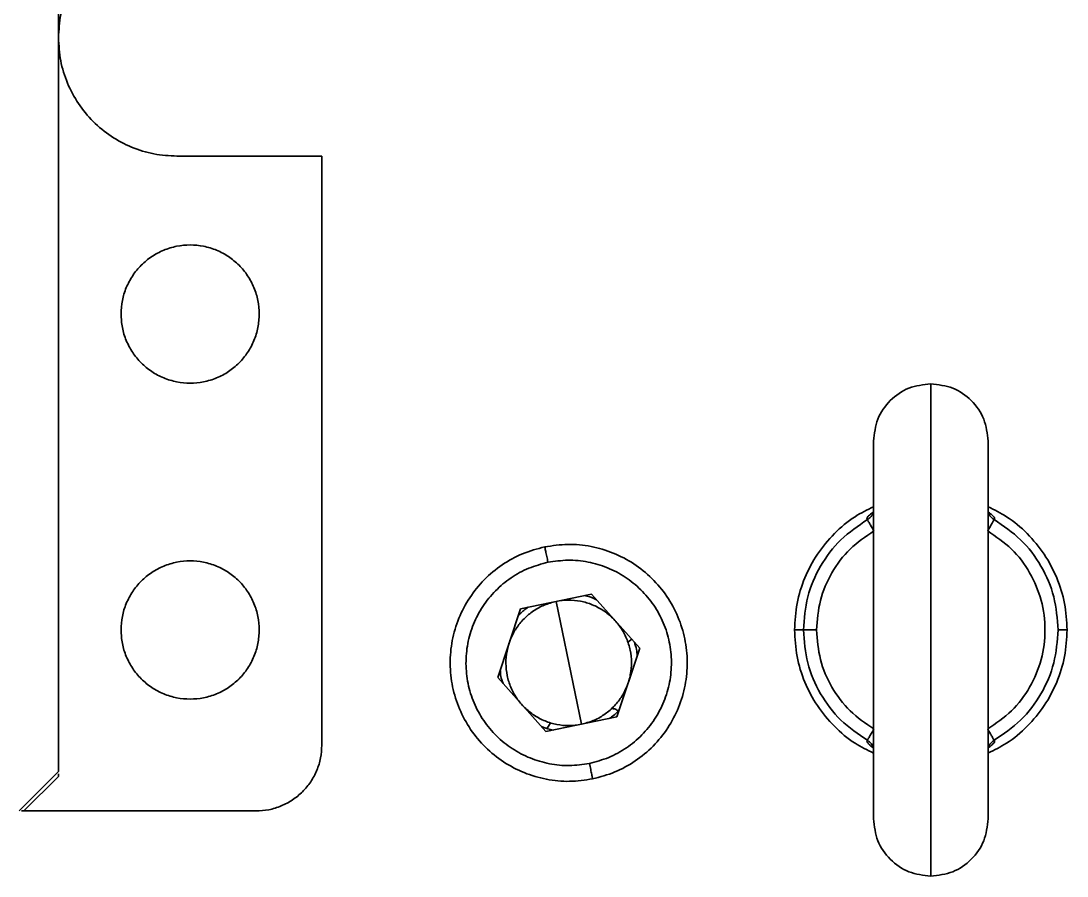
# Model space of a CAD drawing. Header units: millimetres. Extents: x -1052 to 3351, y 0 to 2015.
# Drawn here: x -362.274 to -359.924, y 1681.635 to 1683.558 of the extents above; entities that cross this region are included whole.
import ezdxf

# ---------------------------------------------------------------- set-up
doc = ezdxf.new("R2010")
doc.units = ezdxf.units.MM

msp = doc.modelspace()

# ---------------------------------------------------------------- linework, layer by layer
at = {"color": 7, "linetype": 'Continuous', "lineweight": 35}
for p, q in [((-362.1899, 1681.8703), (-362.1899, 1685.1696)), ((-362.1899, 1681.8703), (-362.1899, 1685.1696)), ((-361.9237, 1683.2537), (-361.5983, 1683.2537)), ((-361.9237, 1683.2537), (-361.5983, 1683.2537)), ((-361.5983, 1683.2537), (-361.5983, 1681.9298)), ((-361.5983, 1683.2537), (-361.5983, 1681.9298)), ((-360.23, 1682.7419), (-360.23, 1681.6354)), ((-360.23, 1682.7419), (-360.23, 1681.6354)), ((-360.3587, 1682.6132), (-360.3587, 1681.7641)), ((-360.3587, 1682.6132), (-360.3587, 1681.7641)), ((-360.1013, 1681.7641), (-360.1013, 1682.6132)), ((-360.1013, 1681.7641), (-360.1013, 1682.6132)), ((-360.23, 1682.4845), (-360.23, 1681.8928)), ((-360.23, 1682.4845), (-360.23, 1681.8928)), ((-361.1518, 1682.2364), (-360.9923, 1682.2692)), ((-361.1518, 1682.2364), (-360.9923, 1682.2692)), ((-360.9923, 1682.2692), (-360.8841, 1682.1476)), ((-360.9923, 1682.2692), (-360.8841, 1682.1476)), ((-361.203, 1682.0818), (-361.1518, 1682.2364)), ((-361.203, 1682.0818), (-361.1518, 1682.2364)), ((-361.0721, 1682.2528), (-361.0436, 1682.1147)), ((-361.0721, 1682.2528), (-361.0436, 1682.1147)), ((-360.5161, 1682.1887), (-360.5362, 1682.1887)), ((-360.5161, 1682.1887), (-360.5362, 1682.1887)), ((-359.9238, 1682.1887), (-359.944, 1682.1887)), ((-359.9238, 1682.1887), (-359.944, 1682.1887)), ((-360.911, 1682.1611), (-360.902, 1682.1677)), ((-360.911, 1682.1611), (-360.902, 1682.1677)), ((-360.8841, 1682.1476), (-360.9354, 1681.9931)), ((-360.8841, 1682.1476), (-360.9354, 1681.9931)), ((-361.0436, 1682.1147), (-361.0151, 1681.9766)), ((-361.0436, 1682.1147), (-361.0151, 1681.9766)), ((-361.0948, 1681.9602), (-361.203, 1682.0818)), ((-361.0948, 1681.9602), (-361.203, 1682.0818)), ((-360.9354, 1681.9931), (-361.0948, 1681.9602)), ((-360.9354, 1681.9931), (-361.0948, 1681.9602)), ((-361.084, 1681.9803), (-361.0923, 1681.968)), ((-361.084, 1681.9803), (-361.0923, 1681.968)), ((-362.2783, 1681.7819), (-362.1899, 1681.8703)), ((-362.2783, 1681.7819), (-362.1899, 1681.8703)), ((-362.1899, 1681.8595), (-362.2676, 1681.7819)), ((-362.1899, 1681.8595), (-362.2676, 1681.7819)), ((-362.1899, 1681.8651), (-362.1899, 1681.8595)), ((-362.1899, 1681.8651), (-362.1899, 1681.8595)), ((-362.2676, 1681.7819), (-362.2731, 1681.7819)), ((-362.2676, 1681.7819), (-362.2731, 1681.7819)), ((-361.7462, 1681.7819), (-362.2676, 1681.7819)), ((-361.7462, 1681.7819), (-362.2676, 1681.7819))]:
    msp.add_line(p, q, dxfattribs=at)
for points, knots in [([(-361.9237, 1683.7862), (-361.9411, 1683.7852), (-361.976, 1683.7832), (-362.0262, 1683.7674), (-362.0726, 1683.7428), (-362.1132, 1683.7094), (-362.1465, 1683.6688), (-362.1711, 1683.6225), (-362.187, 1683.5722), (-362.1889, 1683.5374), (-362.1899, 1683.5199)], [0, 0, 0, 0, 3.532382, 7.064799, 10.597201, 14.129608, 17.661997, 21.194398, 24.726787, 28.259198, 28.259198, 28.259198, 28.259198]), ([(-361.9237, 1683.7862), (-361.9411, 1683.7852), (-361.976, 1683.7832), (-362.0262, 1683.7674), (-362.0726, 1683.7428), (-362.1132, 1683.7094), (-362.1465, 1683.6688), (-362.1711, 1683.6225), (-362.187, 1683.5722), (-362.1889, 1683.5374), (-362.1899, 1683.5199)], [0, 0, 0, 0, 3.532382, 7.064799, 10.597201, 14.129608, 17.661997, 21.194398, 24.726787, 28.259198, 28.259198, 28.259198, 28.259198]), ([(-362.1899, 1683.5199), (-362.1889, 1683.5025), (-362.187, 1683.4676), (-362.1711, 1683.4174), (-362.1465, 1683.371), (-362.1132, 1683.3305), (-362.0726, 1683.2971), (-362.0262, 1683.2725), (-361.976, 1683.2566), (-361.9411, 1683.2547), (-361.9237, 1683.2537)], [0, 0, 0, 0, 3.532397, 7.0648, 10.597201, 14.12959, 17.661988, 21.194389, 24.726806, 28.259188, 28.259188, 28.259188, 28.259188]), ([(-362.1899, 1683.5199), (-362.1889, 1683.5025), (-362.187, 1683.4676), (-362.1711, 1683.4174), (-362.1465, 1683.371), (-362.1132, 1683.3305), (-362.0726, 1683.2971), (-362.0262, 1683.2725), (-361.976, 1683.2566), (-361.9411, 1683.2547), (-361.9237, 1683.2537)], [0, 0, 0, 0, 3.532397, 7.0648, 10.597201, 14.12959, 17.661988, 21.194389, 24.726806, 28.259188, 28.259188, 28.259188, 28.259188]), ([(-361.7388, 1682.8987), (-361.7394, 1682.9088), (-361.7405, 1682.9292), (-361.7498, 1682.9585), (-361.7641, 1682.9855), (-361.7836, 1683.0092), (-361.8073, 1683.0286), (-361.8343, 1683.0431), (-361.8636, 1683.052), (-361.8941, 1683.055), (-361.9246, 1683.052), (-361.9539, 1683.0431), (-361.9809, 1683.0286), (-362.0046, 1683.0092), (-362.0241, 1682.9855), (-362.0384, 1682.9585), (-362.0477, 1682.9292), (-362.0488, 1682.9088), (-362.0494, 1682.8987)], [0, 0, 0, 0, 2.060703, 4.121402, 6.182111, 8.242817, 10.303503, 12.364212, 14.424915, 16.485632, 18.546318, 20.607021, 22.667731, 24.728439, 26.789127, 28.849836, 30.910535, 32.971238, 32.971238, 32.971238, 32.971238]), ([(-361.7388, 1682.8987), (-361.7394, 1682.9088), (-361.7405, 1682.9292), (-361.7498, 1682.9585), (-361.7641, 1682.9855), (-361.7836, 1683.0092), (-361.8073, 1683.0286), (-361.8343, 1683.0431), (-361.8636, 1683.052), (-361.8941, 1683.055), (-361.9246, 1683.052), (-361.9539, 1683.0431), (-361.9809, 1683.0286), (-362.0046, 1683.0092), (-362.0241, 1682.9855), (-362.0384, 1682.9585), (-362.0477, 1682.9292), (-362.0488, 1682.9088), (-362.0494, 1682.8987)], [0, 0, 0, 0, 2.060703, 4.121402, 6.182111, 8.242817, 10.303503, 12.364212, 14.424915, 16.485632, 18.546318, 20.607021, 22.667731, 24.728439, 26.789127, 28.849836, 30.910535, 32.971238, 32.971238, 32.971238, 32.971238]), ([(-362.0494, 1682.8987), (-362.0488, 1682.8885), (-362.0477, 1682.8682), (-362.0384, 1682.8388), (-362.0241, 1682.8118), (-362.0046, 1682.7881), (-361.9809, 1682.7687), (-361.9539, 1682.7543), (-361.9246, 1682.7454), (-361.8941, 1682.7424), (-361.8636, 1682.7454), (-361.8343, 1682.7543), (-361.8073, 1682.7687), (-361.7836, 1682.7881), (-361.7641, 1682.8118), (-361.7498, 1682.8388), (-361.7405, 1682.8682), (-361.7394, 1682.8885), (-361.7388, 1682.8987)], [0, 0, 0, 0, 2.060703, 4.121402, 6.182111, 8.242799, 10.303507, 12.364216, 14.42492, 16.485606, 18.546322, 20.607026, 22.667735, 24.72842, 26.789127, 28.849836, 30.910535, 32.971238, 32.971238, 32.971238, 32.971238]), ([(-362.0494, 1682.8987), (-362.0488, 1682.8885), (-362.0477, 1682.8682), (-362.0384, 1682.8388), (-362.0241, 1682.8118), (-362.0046, 1682.7881), (-361.9809, 1682.7687), (-361.9539, 1682.7543), (-361.9246, 1682.7454), (-361.8941, 1682.7424), (-361.8636, 1682.7454), (-361.8343, 1682.7543), (-361.8073, 1682.7687), (-361.7836, 1682.7881), (-361.7641, 1682.8118), (-361.7498, 1682.8388), (-361.7405, 1682.8682), (-361.7394, 1682.8885), (-361.7388, 1682.8987)], [0, 0, 0, 0, 2.060703, 4.121402, 6.182111, 8.242799, 10.303507, 12.364216, 14.42492, 16.485606, 18.546322, 20.607026, 22.667735, 24.72842, 26.789127, 28.849836, 30.910535, 32.971238, 32.971238, 32.971238, 32.971238]), ([(-360.23, 1682.7419), (-360.2469, 1682.7399), (-360.2806, 1682.7361), (-360.3231, 1682.7063), (-360.3529, 1682.6638), (-360.3568, 1682.63), (-360.3587, 1682.6132)], [0, 0, 0, 0, 3.407169, 6.814349, 10.221516, 13.628703, 13.628703, 13.628703, 13.628703]), ([(-360.23, 1682.7419), (-360.2469, 1682.7399), (-360.2806, 1682.7361), (-360.3231, 1682.7063), (-360.3529, 1682.6638), (-360.3568, 1682.63), (-360.3587, 1682.6132)], [0, 0, 0, 0, 3.407169, 6.814349, 10.221516, 13.628703, 13.628703, 13.628703, 13.628703]), ([(-360.1013, 1682.6132), (-360.1033, 1682.63), (-360.1071, 1682.6638), (-360.1369, 1682.7063), (-360.1794, 1682.7361), (-360.2132, 1682.7399), (-360.23, 1682.7419)], [0, 0, 0, 0, 3.407186, 6.814354, 10.221534, 13.628703, 13.628703, 13.628703, 13.628703]), ([(-360.1013, 1682.6132), (-360.1033, 1682.63), (-360.1071, 1682.6638), (-360.1369, 1682.7063), (-360.1794, 1682.7361), (-360.2132, 1682.7399), (-360.23, 1682.7419)], [0, 0, 0, 0, 3.407186, 6.814354, 10.221534, 13.628703, 13.628703, 13.628703, 13.628703]), ([(-360.3585, 1682.4655), (-360.3727, 1682.4586), (-360.4049, 1682.4429), (-360.4478, 1682.4064), (-360.4863, 1682.3599), (-360.5146, 1682.3066), (-360.5328, 1682.2488), (-360.5351, 1682.2087), (-360.5362, 1682.1887)], [0, 0, 0, 0, 3.194167, 7.256372, 11.318574, 15.380759, 19.442969, 23.505162, 23.505162, 23.505162, 23.505162]), ([(-360.3585, 1682.4655), (-360.3727, 1682.4586), (-360.4049, 1682.4429), (-360.4478, 1682.4064), (-360.4863, 1682.3599), (-360.5146, 1682.3066), (-360.5328, 1682.2488), (-360.5351, 1682.2087), (-360.5362, 1682.1887)], [0, 0, 0, 0, 3.194167, 7.256372, 11.318574, 15.380759, 19.442969, 23.505162, 23.505162, 23.505162, 23.505162]), ([(-360.3725, 1682.4367), (-360.3731, 1682.4375), (-360.3743, 1682.4391), (-360.3708, 1682.4445), (-360.3637, 1682.4501), (-360.3601, 1682.453)], [0, 0, 0, 0, 0.518714, 1.002094, 1.50221, 1.50221, 1.50221, 1.50221]), ([(-360.3725, 1682.4367), (-360.3731, 1682.4375), (-360.3743, 1682.4391), (-360.3708, 1682.4445), (-360.3637, 1682.4501), (-360.3601, 1682.453)], [0, 0, 0, 0, 0.518714, 1.002094, 1.50221, 1.50221, 1.50221, 1.50221]), ([(-360.3593, 1682.4533), (-360.3598, 1682.4517), (-360.3611, 1682.4476), (-360.3655, 1682.4416), (-360.3701, 1682.4384), (-360.3725, 1682.4367)], [0, 0, 0, 0, 0.345959, 0.868845, 1.470334, 1.470334, 1.470334, 1.470334]), ([(-360.3593, 1682.4533), (-360.3598, 1682.4517), (-360.3611, 1682.4476), (-360.3655, 1682.4416), (-360.3701, 1682.4384), (-360.3725, 1682.4367)], [0, 0, 0, 0, 0.345959, 0.868845, 1.470334, 1.470334, 1.470334, 1.470334]), ([(-359.9238, 1682.1887), (-359.925, 1682.2087), (-359.9272, 1682.2488), (-359.9455, 1682.3066), (-359.9737, 1682.3599), (-360.0122, 1682.4064), (-360.0551, 1682.4428), (-360.0872, 1682.4585), (-360.1013, 1682.4654)], [0, 0, 0, 0, 4.062196, 8.124409, 12.18661, 16.248796, 20.311003, 23.489583, 23.489583, 23.489583, 23.489583]), ([(-359.9238, 1682.1887), (-359.925, 1682.2087), (-359.9272, 1682.2488), (-359.9455, 1682.3066), (-359.9737, 1682.3599), (-360.0122, 1682.4064), (-360.0551, 1682.4428), (-360.0872, 1682.4585), (-360.1013, 1682.4654)], [0, 0, 0, 0, 4.062196, 8.124409, 12.18661, 16.248796, 20.311003, 23.489583, 23.489583, 23.489583, 23.489583]), ([(-360.0876, 1682.4367), (-360.09, 1682.4384), (-360.0946, 1682.4416), (-360.099, 1682.4476), (-360.1003, 1682.4518), (-360.1008, 1682.4535)], [0, 0, 0, 0, 0.602609, 1.126359, 1.48344, 1.48344, 1.48344, 1.48344]), ([(-360.1008, 1682.4535), (-360.1005, 1682.4533), (-360.0975, 1682.4515), (-360.0944, 1682.4486), (-360.0888, 1682.4437), (-360.0857, 1682.439), (-360.0869, 1682.4375), (-360.0876, 1682.4367)], [0, 0, 0, 0, 0.027191, 0.281394, 0.53947, 1.036087, 1.569074, 1.569074, 1.569074, 1.569074]), ([(-360.0876, 1682.4367), (-360.09, 1682.4384), (-360.0946, 1682.4416), (-360.099, 1682.4476), (-360.1003, 1682.4518), (-360.1008, 1682.4535)], [0, 0, 0, 0, 0.602609, 1.126359, 1.48344, 1.48344, 1.48344, 1.48344]), ([(-360.1008, 1682.4535), (-360.1005, 1682.4533), (-360.0975, 1682.4515), (-360.0944, 1682.4486), (-360.0888, 1682.4437), (-360.0857, 1682.439), (-360.0869, 1682.4375), (-360.0876, 1682.4367)], [0, 0, 0, 0, 0.027191, 0.281394, 0.53947, 1.036087, 1.569074, 1.569074, 1.569074, 1.569074]), ([(-360.3725, 1682.4367), (-360.3932, 1682.4226), (-360.4348, 1682.3944), (-360.4801, 1682.3334), (-360.5104, 1682.2638), (-360.5142, 1682.2137), (-360.5161, 1682.1887)], [0, 0, 0, 0, 5.067138, 10.134289, 15.201439, 20.268583, 20.268583, 20.268583, 20.268583]), ([(-360.3725, 1682.4367), (-360.3932, 1682.4226), (-360.4348, 1682.3944), (-360.4801, 1682.3334), (-360.5104, 1682.2638), (-360.5142, 1682.2137), (-360.5161, 1682.1887)], [0, 0, 0, 0, 5.067138, 10.134289, 15.201439, 20.268583, 20.268583, 20.268583, 20.268583]), ([(-360.3578, 1682.4111), (-360.3596, 1682.4143), (-360.3633, 1682.4207), (-360.368, 1682.4288), (-360.3714, 1682.4348), (-360.3721, 1682.4361), (-360.3725, 1682.4367)], [0, 0, 0, 0, 0.498106, 0.996211, 1.494299, 1.99239, 1.99239, 1.99239, 1.99239]), ([(-360.3578, 1682.4111), (-360.3596, 1682.4143), (-360.3633, 1682.4207), (-360.368, 1682.4288), (-360.3714, 1682.4348), (-360.3721, 1682.4361), (-360.3725, 1682.4367)], [0, 0, 0, 0, 0.498106, 0.996211, 1.494299, 1.99239, 1.99239, 1.99239, 1.99239]), ([(-360.0876, 1682.4367), (-360.0879, 1682.4361), (-360.0886, 1682.4348), (-360.0921, 1682.4288), (-360.0968, 1682.4207), (-360.1004, 1682.4143), (-360.1022, 1682.4111)], [0, 0, 0, 0, 0.498091, 0.996179, 1.494285, 1.99239, 1.99239, 1.99239, 1.99239]), ([(-360.0876, 1682.4367), (-360.0879, 1682.4361), (-360.0886, 1682.4348), (-360.0921, 1682.4288), (-360.0968, 1682.4207), (-360.1004, 1682.4143), (-360.1022, 1682.4111)], [0, 0, 0, 0, 0.498091, 0.996179, 1.494285, 1.99239, 1.99239, 1.99239, 1.99239]), ([(-359.944, 1682.1887), (-359.9459, 1682.2137), (-359.9497, 1682.2638), (-359.98, 1682.3334), (-360.0253, 1682.3944), (-360.0668, 1682.4226), (-360.0876, 1682.4367)], [0, 0, 0, 0, 5.067144, 10.134294, 15.201445, 20.268583, 20.268583, 20.268583, 20.268583]), ([(-359.944, 1682.1887), (-359.9459, 1682.2137), (-359.9497, 1682.2638), (-359.98, 1682.3334), (-360.0253, 1682.3944), (-360.0668, 1682.4226), (-360.0876, 1682.4367)], [0, 0, 0, 0, 5.067144, 10.134294, 15.201445, 20.268583, 20.268583, 20.268583, 20.268583]), ([(-360.3578, 1682.4111), (-360.3764, 1682.3985), (-360.4137, 1682.3732), (-360.4543, 1682.3185), (-360.4815, 1682.256), (-360.4849, 1682.2111), (-360.4866, 1682.1887)], [0, 0, 0, 0, 4.545063, 9.090115, 13.635189, 18.180244, 18.180244, 18.180244, 18.180244]), ([(-360.3578, 1682.4111), (-360.3764, 1682.3985), (-360.4137, 1682.3732), (-360.4543, 1682.3185), (-360.4815, 1682.256), (-360.4849, 1682.2111), (-360.4866, 1682.1887)], [0, 0, 0, 0, 4.545063, 9.090115, 13.635189, 18.180244, 18.180244, 18.180244, 18.180244]), ([(-360.1022, 1681.9662), (-360.0836, 1681.9788), (-360.0464, 1682.0042), (-360.0055, 1682.0588), (-359.9793, 1682.1213), (-359.9705, 1682.1887), (-359.9793, 1682.256), (-360.0055, 1682.3185), (-360.0464, 1682.3732), (-360.0836, 1682.3985), (-360.1022, 1682.4111)], [0, 0, 0, 0, 4.546138, 9.092307, 13.638479, 18.184648, 22.730802, 27.276975, 31.823143, 36.369281, 36.369281, 36.369281, 36.369281]), ([(-360.1022, 1681.9662), (-360.0836, 1681.9788), (-360.0464, 1682.0042), (-360.0055, 1682.0588), (-359.9793, 1682.1213), (-359.9705, 1682.1887), (-359.9793, 1682.256), (-360.0055, 1682.3185), (-360.0464, 1682.3732), (-360.0836, 1682.3985), (-360.1022, 1682.4111)], [0, 0, 0, 0, 4.546138, 9.092307, 13.638479, 18.184648, 22.730802, 27.276975, 31.823143, 36.369281, 36.369281, 36.369281, 36.369281]), ([(-360.9898, 1681.8539), (-360.9729, 1681.8584), (-360.9392, 1681.8674), (-360.8931, 1681.8931), (-360.8527, 1681.9265), (-360.8197, 1681.9674), (-360.7953, 1682.0139), (-360.7804, 1682.0643), (-360.7756, 1682.1166), (-360.7811, 1682.1688), (-360.7967, 1682.219), (-360.8218, 1682.2652), (-360.8554, 1682.3055), (-360.8963, 1682.3386), (-360.9428, 1682.363), (-360.9931, 1682.3778), (-361.0456, 1682.3831), (-361.0801, 1682.378), (-361.0974, 1682.3755)], [0, 0, 0, 0, 3.532656, 7.065286, 10.597926, 14.130545, 17.663186, 21.195813, 24.728453, 28.261089, 31.793712, 35.326355, 38.858983, 42.391623, 45.924257, 49.456893, 52.98953, 56.522149, 56.522149, 56.522149, 56.522149]), ([(-360.9898, 1681.8539), (-360.9729, 1681.8584), (-360.9392, 1681.8674), (-360.8931, 1681.8931), (-360.8527, 1681.9265), (-360.8197, 1681.9674), (-360.7953, 1682.0139), (-360.7804, 1682.0643), (-360.7756, 1682.1166), (-360.7811, 1682.1688), (-360.7967, 1682.219), (-360.8218, 1682.2652), (-360.8554, 1682.3055), (-360.8963, 1682.3386), (-360.9428, 1682.363), (-360.9931, 1682.3778), (-361.0456, 1682.3831), (-361.0801, 1682.378), (-361.0974, 1682.3755)], [0, 0, 0, 0, 3.532656, 7.065286, 10.597926, 14.130545, 17.663186, 21.195813, 24.728453, 28.261089, 31.793712, 35.326355, 38.858983, 42.391623, 45.924257, 49.456893, 52.98953, 56.522149, 56.522149, 56.522149, 56.522149]), ([(-361.0974, 1682.3755), (-361.1142, 1682.371), (-361.148, 1682.362), (-361.194, 1682.3363), (-361.2344, 1682.3029), (-361.2674, 1682.262), (-361.2919, 1682.2155), (-361.3068, 1682.1651), (-361.3115, 1682.1128), (-361.306, 1682.0606), (-361.2904, 1682.0104), (-361.2653, 1681.9643), (-361.2317, 1681.9239), (-361.1909, 1681.8909), (-361.1444, 1681.8664), (-361.094, 1681.8516), (-361.0416, 1681.8463), (-361.007, 1681.8514), (-360.9898, 1681.8539)], [0, 0, 0, 0, 3.532628, 7.065257, 10.597897, 14.130535, 17.663162, 21.195798, 24.72842, 28.261053, 31.793699, 35.326329, 38.858969, 42.391585, 45.92422, 49.456851, 52.989489, 56.522109, 56.522109, 56.522109, 56.522109]), ([(-361.0974, 1682.3755), (-361.1142, 1682.371), (-361.148, 1682.362), (-361.194, 1682.3363), (-361.2344, 1682.3029), (-361.2674, 1682.262), (-361.2919, 1682.2155), (-361.3068, 1682.1651), (-361.3115, 1682.1128), (-361.306, 1682.0606), (-361.2904, 1682.0104), (-361.2653, 1681.9643), (-361.2317, 1681.9239), (-361.1909, 1681.8909), (-361.1444, 1681.8664), (-361.094, 1681.8516), (-361.0416, 1681.8463), (-361.007, 1681.8514), (-360.9898, 1681.8539)], [0, 0, 0, 0, 3.532628, 7.065257, 10.597897, 14.130535, 17.663162, 21.195798, 24.72842, 28.261053, 31.793699, 35.326329, 38.858969, 42.391585, 45.92422, 49.456851, 52.989489, 56.522109, 56.522109, 56.522109, 56.522109]), ([(-361.0974, 1682.3755), (-361.0973, 1682.3749), (-361.097, 1682.3739), (-361.0954, 1682.3659), (-361.093, 1682.3544), (-361.0911, 1682.3453), (-361.0902, 1682.3407)], [0, 0, 0, 0, 0.599967, 1.2, 1.79999, 2.400001, 2.400001, 2.400001, 2.400001]), ([(-361.0974, 1682.3755), (-361.0973, 1682.3749), (-361.097, 1682.3739), (-361.0954, 1682.3659), (-361.093, 1682.3544), (-361.0911, 1682.3453), (-361.0902, 1682.3407)], [0, 0, 0, 0, 0.599967, 1.2, 1.79999, 2.400001, 2.400001, 2.400001, 2.400001]), ([(-361.7388, 1682.1887), (-361.7394, 1682.1988), (-361.7405, 1682.2192), (-361.7498, 1682.2485), (-361.7641, 1682.2755), (-361.7836, 1682.2992), (-361.8073, 1682.3186), (-361.8343, 1682.3331), (-361.8636, 1682.342), (-361.8941, 1682.345), (-361.9246, 1682.342), (-361.9539, 1682.3331), (-361.9809, 1682.3186), (-362.0046, 1682.2992), (-362.0241, 1682.2755), (-362.0384, 1682.2485), (-362.0477, 1682.2192), (-362.0488, 1682.1988), (-362.0494, 1682.1887)], [0, 0, 0, 0, 2.060703, 4.121402, 6.182098, 8.242804, 10.303499, 12.364208, 14.424907, 16.485625, 18.546313, 20.607012, 22.667721, 24.728439, 26.789127, 28.849823, 30.910522, 32.971225, 32.971225, 32.971225, 32.971225]), ([(-361.7388, 1682.1887), (-361.7394, 1682.1988), (-361.7405, 1682.2192), (-361.7498, 1682.2485), (-361.7641, 1682.2755), (-361.7836, 1682.2992), (-361.8073, 1682.3186), (-361.8343, 1682.3331), (-361.8636, 1682.342), (-361.8941, 1682.345), (-361.9246, 1682.342), (-361.9539, 1682.3331), (-361.9809, 1682.3186), (-362.0046, 1682.2992), (-362.0241, 1682.2755), (-362.0384, 1682.2485), (-362.0477, 1682.2192), (-362.0488, 1682.1988), (-362.0494, 1682.1887)], [0, 0, 0, 0, 2.060703, 4.121402, 6.182098, 8.242804, 10.303499, 12.364208, 14.424907, 16.485625, 18.546313, 20.607012, 22.667721, 24.728439, 26.789127, 28.849823, 30.910522, 32.971225, 32.971225, 32.971225, 32.971225]), ([(-360.997, 1681.8887), (-361.0119, 1681.8865), (-361.0418, 1681.8821), (-361.0873, 1681.8867), (-361.1309, 1681.8995), (-361.1712, 1681.9207), (-361.2066, 1681.9493), (-361.2358, 1681.9843), (-361.2575, 1682.0243), (-361.271, 1682.0678), (-361.2758, 1682.1131), (-361.2717, 1682.1584), (-361.2588, 1682.2021), (-361.2376, 1682.2423), (-361.209, 1682.2778), (-361.1739, 1682.3068), (-361.134, 1682.329), (-361.1048, 1682.3368), (-361.0902, 1682.3407)], [0, 0, 0, 0, 3.061614, 6.123243, 9.18486, 12.246478, 15.308082, 18.369699, 21.431317, 24.492932, 27.554546, 30.616162, 33.677778, 36.73939, 39.800996, 42.862624, 45.924249, 48.985864, 48.985864, 48.985864, 48.985864]), ([(-360.997, 1681.8887), (-361.0119, 1681.8865), (-361.0418, 1681.8821), (-361.0873, 1681.8867), (-361.1309, 1681.8995), (-361.1712, 1681.9207), (-361.2066, 1681.9493), (-361.2358, 1681.9843), (-361.2575, 1682.0243), (-361.271, 1682.0678), (-361.2758, 1682.1131), (-361.2717, 1682.1584), (-361.2588, 1682.2021), (-361.2376, 1682.2423), (-361.209, 1682.2778), (-361.1739, 1682.3068), (-361.134, 1682.329), (-361.1048, 1682.3368), (-361.0902, 1682.3407)], [0, 0, 0, 0, 3.061614, 6.123243, 9.18486, 12.246478, 15.308082, 18.369699, 21.431317, 24.492932, 27.554546, 30.616162, 33.677778, 36.73939, 39.800996, 42.862624, 45.924249, 48.985864, 48.985864, 48.985864, 48.985864]), ([(-361.0902, 1682.3407), (-361.0752, 1682.3429), (-361.0453, 1682.3473), (-360.9999, 1682.3427), (-360.9562, 1682.3299), (-360.9159, 1682.3087), (-360.8805, 1682.2801), (-360.8514, 1682.2451), (-360.8296, 1682.2051), (-360.8161, 1682.1616), (-360.8113, 1682.1163), (-360.8155, 1682.071), (-360.8284, 1682.0273), (-360.8496, 1681.9871), (-360.8782, 1681.9516), (-360.9132, 1681.9226), (-360.9531, 1681.9004), (-360.9823, 1681.8926), (-360.997, 1681.8887)], [0, 0, 0, 0, 3.061614, 6.123214, 9.18483, 12.246448, 15.308066, 18.369694, 21.431299, 24.492914, 27.554527, 30.616141, 33.677757, 36.739369, 39.800987, 42.862615, 45.924214, 48.985829, 48.985829, 48.985829, 48.985829]), ([(-361.0902, 1682.3407), (-361.0752, 1682.3429), (-361.0453, 1682.3473), (-360.9999, 1682.3427), (-360.9562, 1682.3299), (-360.9159, 1682.3087), (-360.8805, 1682.2801), (-360.8514, 1682.2451), (-360.8296, 1682.2051), (-360.8161, 1682.1616), (-360.8113, 1682.1163), (-360.8155, 1682.071), (-360.8284, 1682.0273), (-360.8496, 1681.9871), (-360.8782, 1681.9516), (-360.9132, 1681.9226), (-360.9531, 1681.9004), (-360.9823, 1681.8926), (-360.997, 1681.8887)], [0, 0, 0, 0, 3.061614, 6.123214, 9.18483, 12.246448, 15.308066, 18.369694, 21.431299, 24.492914, 27.554527, 30.616141, 33.677757, 36.739369, 39.800987, 42.862615, 45.924214, 48.985829, 48.985829, 48.985829, 48.985829]), ([(-360.981, 1682.2565), (-360.982, 1682.2571), (-360.9907, 1682.2619), (-361.0005, 1682.2639), (-361.0091, 1682.2658)], [0, 0, 0, 0, 0.239658, 2.009123, 2.009123, 2.009123, 2.009123]), ([(-360.981, 1682.2565), (-360.982, 1682.2571), (-360.9907, 1682.2619), (-361.0005, 1682.2639), (-361.0091, 1682.2658)], [0, 0, 0, 0, 0.239658, 2.009123, 2.009123, 2.009123, 2.009123]), ([(-361.0151, 1681.9766), (-361.0242, 1681.9753), (-361.0425, 1681.9726), (-361.0703, 1681.9754), (-361.0969, 1681.9832), (-361.1216, 1681.9962), (-361.1432, 1682.0136), (-361.161, 1682.035), (-361.1743, 1682.0595), (-361.1826, 1682.086), (-361.1855, 1682.1137), (-361.1829, 1682.1414), (-361.1751, 1682.1681), (-361.1621, 1682.1927), (-361.1446, 1682.2144), (-361.1232, 1682.2321), (-361.0989, 1682.2457), (-361.081, 1682.2504), (-361.0721, 1682.2528)], [0, 0, 0, 0, 1.870823, 3.741645, 5.61248, 7.483306, 9.354136, 11.224943, 13.095769, 14.966595, 16.837415, 18.708234, 20.579063, 22.449889, 24.320707, 26.191546, 28.062359, 29.933195, 29.933195, 29.933195, 29.933195]), ([(-361.0151, 1681.9766), (-361.0242, 1681.9753), (-361.0425, 1681.9726), (-361.0703, 1681.9754), (-361.0969, 1681.9832), (-361.1216, 1681.9962), (-361.1432, 1682.0136), (-361.161, 1682.035), (-361.1743, 1682.0595), (-361.1826, 1682.086), (-361.1855, 1682.1137), (-361.1829, 1682.1414), (-361.1751, 1682.1681), (-361.1621, 1682.1927), (-361.1446, 1682.2144), (-361.1232, 1682.2321), (-361.0989, 1682.2457), (-361.081, 1682.2504), (-361.0721, 1682.2528)], [0, 0, 0, 0, 1.870823, 3.741645, 5.61248, 7.483306, 9.354136, 11.224943, 13.095769, 14.966595, 16.837415, 18.708234, 20.579063, 22.449889, 24.320707, 26.191546, 28.062359, 29.933195, 29.933195, 29.933195, 29.933195]), ([(-361.1347, 1682.2399), (-361.1414, 1682.2352), (-361.1497, 1682.2294), (-361.156, 1682.2214), (-361.1573, 1682.2198)], [0, 0, 0, 0, 1.638282, 2.052547, 2.052547, 2.052547, 2.052547]), ([(-361.1347, 1682.2399), (-361.1414, 1682.2352), (-361.1497, 1682.2294), (-361.156, 1682.2214), (-361.1573, 1682.2198)], [0, 0, 0, 0, 1.638282, 2.052547, 2.052547, 2.052547, 2.052547]), ([(-361.0721, 1682.2528), (-361.0629, 1682.2541), (-361.0446, 1682.2568), (-361.0169, 1682.254), (-360.9902, 1682.2462), (-360.9656, 1682.2332), (-360.9439, 1682.2158), (-360.9261, 1682.1944), (-360.9128, 1682.1699), (-360.9046, 1682.1434), (-360.9017, 1682.1157), (-360.9042, 1682.088), (-360.9121, 1682.0613), (-360.925, 1682.0367), (-360.9425, 1682.0151), (-360.9639, 1681.9973), (-360.9883, 1681.9837), (-361.0062, 1681.979), (-361.0151, 1681.9766)], [0, 0, 0, 0, 1.870822, 3.741642, 5.612453, 7.483272, 9.354102, 11.224939, 13.095752, 14.966583, 16.837407, 18.708228, 20.579049, 22.449875, 24.320705, 26.191521, 28.062361, 29.933163, 29.933163, 29.933163, 29.933163]), ([(-361.0721, 1682.2528), (-361.0629, 1682.2541), (-361.0446, 1682.2568), (-361.0169, 1682.254), (-360.9902, 1682.2462), (-360.9656, 1682.2332), (-360.9439, 1682.2158), (-360.9261, 1682.1944), (-360.9128, 1682.1699), (-360.9046, 1682.1434), (-360.9017, 1682.1157), (-360.9042, 1682.088), (-360.9121, 1682.0613), (-360.925, 1682.0367), (-360.9425, 1682.0151), (-360.9639, 1681.9973), (-360.9883, 1681.9837), (-361.0062, 1681.979), (-361.0151, 1681.9766)], [0, 0, 0, 0, 1.870822, 3.741642, 5.612453, 7.483272, 9.354102, 11.224939, 13.095752, 14.966583, 16.837407, 18.708228, 20.579049, 22.449875, 24.320705, 26.191521, 28.062361, 29.933163, 29.933163, 29.933163, 29.933163]), ([(-362.0494, 1682.1887), (-362.0488, 1682.1785), (-362.0477, 1682.1582), (-362.0384, 1682.1288), (-362.0241, 1682.1018), (-362.0046, 1682.0781), (-361.9809, 1682.0587), (-361.9539, 1682.0442), (-361.9246, 1682.0353), (-361.8941, 1682.0323), (-361.8636, 1682.0353), (-361.8343, 1682.0442), (-361.8073, 1682.0587), (-361.7836, 1682.0781), (-361.7641, 1682.1018), (-361.7498, 1682.1288), (-361.7405, 1682.1582), (-361.7394, 1682.1785), (-361.7388, 1682.1887)], [0, 0, 0, 0, 2.060718, 4.121417, 6.182113, 8.2428, 10.303518, 12.364227, 14.424926, 16.485614, 18.546332, 20.607031, 22.66774, 24.728435, 26.789141, 28.849838, 30.910537, 32.971254, 32.971254, 32.971254, 32.971254]), ([(-362.0494, 1682.1887), (-362.0488, 1682.1785), (-362.0477, 1682.1582), (-362.0384, 1682.1288), (-362.0241, 1682.1018), (-362.0046, 1682.0781), (-361.9809, 1682.0587), (-361.9539, 1682.0442), (-361.9246, 1682.0353), (-361.8941, 1682.0323), (-361.8636, 1682.0353), (-361.8343, 1682.0442), (-361.8073, 1682.0587), (-361.7836, 1682.0781), (-361.7641, 1682.1018), (-361.7498, 1682.1288), (-361.7405, 1682.1582), (-361.7394, 1682.1785), (-361.7388, 1682.1887)], [0, 0, 0, 0, 2.060718, 4.121417, 6.182113, 8.2428, 10.303518, 12.364227, 14.424926, 16.485614, 18.546332, 20.607031, 22.66774, 24.728435, 26.789141, 28.849838, 30.910537, 32.971254, 32.971254, 32.971254, 32.971254]), ([(-360.5362, 1682.1887), (-360.5351, 1682.1686), (-360.5328, 1682.1285), (-360.5146, 1682.0707), (-360.4863, 1682.0174), (-360.4478, 1681.971), (-360.405, 1681.9345), (-360.3728, 1681.9188), (-360.3587, 1681.9119)], [0, 0, 0, 0, 4.062211, 8.124409, 12.18661, 16.248815, 20.311022, 23.489595, 23.489595, 23.489595, 23.489595]), ([(-360.5362, 1682.1887), (-360.5351, 1682.1686), (-360.5328, 1682.1285), (-360.5146, 1682.0707), (-360.4863, 1682.0174), (-360.4478, 1681.971), (-360.405, 1681.9345), (-360.3728, 1681.9188), (-360.3587, 1681.9119)], [0, 0, 0, 0, 4.062211, 8.124409, 12.18661, 16.248815, 20.311022, 23.489595, 23.489595, 23.489595, 23.489595]), ([(-360.4866, 1682.1887), (-360.4902, 1682.1887), (-360.4976, 1682.1887), (-360.507, 1682.1887), (-360.5139, 1682.1887), (-360.5153, 1682.1887), (-360.5161, 1682.1887)], [0, 0, 0, 0, 0.498106, 0.996198, 1.49429, 1.992375, 1.992375, 1.992375, 1.992375]), ([(-360.5161, 1682.1887), (-360.5142, 1682.1636), (-360.5104, 1682.1136), (-360.4801, 1682.0439), (-360.4348, 1681.983), (-360.3932, 1681.9547), (-360.3725, 1681.9406)], [0, 0, 0, 0, 5.067158, 10.134309, 15.20146, 20.268598, 20.268598, 20.268598, 20.268598]), ([(-360.4866, 1682.1887), (-360.4902, 1682.1887), (-360.4976, 1682.1887), (-360.507, 1682.1887), (-360.5139, 1682.1887), (-360.5153, 1682.1887), (-360.5161, 1682.1887)], [0, 0, 0, 0, 0.498106, 0.996198, 1.49429, 1.992375, 1.992375, 1.992375, 1.992375]), ([(-360.5161, 1682.1887), (-360.5142, 1682.1636), (-360.5104, 1682.1136), (-360.4801, 1682.0439), (-360.4348, 1681.983), (-360.3932, 1681.9547), (-360.3725, 1681.9406)], [0, 0, 0, 0, 5.067158, 10.134309, 15.20146, 20.268598, 20.268598, 20.268598, 20.268598]), ([(-360.4866, 1682.1887), (-360.4849, 1682.1662), (-360.4815, 1682.1213), (-360.4543, 1682.0588), (-360.4137, 1682.0042), (-360.3764, 1681.9788), (-360.3578, 1681.9662)], [0, 0, 0, 0, 4.54507, 9.090144, 13.635196, 18.180259, 18.180259, 18.180259, 18.180259]), ([(-360.4866, 1682.1887), (-360.4849, 1682.1662), (-360.4815, 1682.1213), (-360.4543, 1682.0588), (-360.4137, 1682.0042), (-360.3764, 1681.9788), (-360.3578, 1681.9662)], [0, 0, 0, 0, 4.54507, 9.090144, 13.635196, 18.180259, 18.180259, 18.180259, 18.180259]), ([(-360.1015, 1681.9118), (-360.0874, 1681.9187), (-360.0552, 1681.9345), (-360.0122, 1681.971), (-359.9737, 1682.0174), (-359.9455, 1682.0707), (-359.9272, 1682.1285), (-359.925, 1682.1686), (-359.9238, 1682.1887)], [0, 0, 0, 0, 3.194641, 7.256845, 11.319029, 15.38124, 19.443436, 23.505644, 23.505644, 23.505644, 23.505644]), ([(-360.1015, 1681.9118), (-360.0874, 1681.9187), (-360.0552, 1681.9345), (-360.0122, 1681.971), (-359.9737, 1682.0174), (-359.9455, 1682.0707), (-359.9272, 1682.1285), (-359.925, 1682.1686), (-359.9238, 1682.1887)], [0, 0, 0, 0, 3.194641, 7.256845, 11.319029, 15.38124, 19.443436, 23.505644, 23.505644, 23.505644, 23.505644]), ([(-360.0876, 1681.9406), (-360.0668, 1681.9547), (-360.0253, 1681.983), (-359.98, 1682.0439), (-359.9497, 1682.1136), (-359.9459, 1682.1636), (-359.944, 1682.1887)], [0, 0, 0, 0, 5.067138, 10.134289, 15.201439, 20.268598, 20.268598, 20.268598, 20.268598]), ([(-360.0876, 1681.9406), (-360.0668, 1681.9547), (-360.0253, 1681.983), (-359.98, 1682.0439), (-359.9497, 1682.1136), (-359.9459, 1682.1636), (-359.944, 1682.1887)], [0, 0, 0, 0, 5.067138, 10.134289, 15.201439, 20.268598, 20.268598, 20.268598, 20.268598]), ([(-360.8898, 1682.1304), (-360.8901, 1682.1353), (-360.8906, 1682.1459), (-360.8942, 1682.1558), (-360.8961, 1682.1611)], [0, 0, 0, 0, 0.990899, 2.128858, 2.128858, 2.128858, 2.128858]), ([(-360.8898, 1682.1304), (-360.8901, 1682.1353), (-360.8906, 1682.1459), (-360.8942, 1682.1558), (-360.8961, 1682.1611)], [0, 0, 0, 0, 0.990899, 2.128858, 2.128858, 2.128858, 2.128858]), ([(-361.1973, 1682.099), (-361.1971, 1682.0941), (-361.1965, 1682.0835), (-361.1929, 1682.0736), (-361.191, 1682.0683)], [0, 0, 0, 0, 0.990911, 2.128856, 2.128856, 2.128856, 2.128856]), ([(-361.1973, 1682.099), (-361.1971, 1682.0941), (-361.1965, 1682.0835), (-361.1929, 1682.0736), (-361.191, 1682.0683)], [0, 0, 0, 0, 0.990911, 2.128856, 2.128856, 2.128856, 2.128856]), ([(-360.9525, 1681.9895), (-360.9458, 1681.9942), (-360.9374, 1682.0001), (-360.9311, 1682.008), (-360.9299, 1682.0096)], [0, 0, 0, 0, 1.638273, 2.052538, 2.052538, 2.052538, 2.052538]), ([(-360.9525, 1681.9895), (-360.9458, 1681.9942), (-360.9374, 1682.0001), (-360.9311, 1682.008), (-360.9299, 1682.0096)], [0, 0, 0, 0, 1.638273, 2.052538, 2.052538, 2.052538, 2.052538]), ([(-360.9324, 1682.0065), (-360.9342, 1682.008), (-360.9386, 1682.0114), (-360.9442, 1682.0119), (-360.9474, 1682.0122)], [0, 0, 0, 0, 0.468173, 1.106515, 1.106515, 1.106515, 1.106515]), ([(-360.9324, 1682.0065), (-360.9342, 1682.008), (-360.9386, 1682.0114), (-360.9442, 1682.0119), (-360.9474, 1682.0122)], [0, 0, 0, 0, 0.468173, 1.106515, 1.106515, 1.106515, 1.106515]), ([(-361.1061, 1681.9729), (-361.1051, 1681.9723), (-361.0964, 1681.9675), (-361.0866, 1681.9655), (-361.078, 1681.9636)], [0, 0, 0, 0, 0.239684, 2.009118, 2.009118, 2.009118, 2.009118]), ([(-361.1061, 1681.9729), (-361.1051, 1681.9723), (-361.0964, 1681.9675), (-361.0866, 1681.9655), (-361.078, 1681.9636)], [0, 0, 0, 0, 0.239684, 2.009118, 2.009118, 2.009118, 2.009118]), ([(-360.3578, 1681.9662), (-360.3596, 1681.963), (-360.3633, 1681.9567), (-360.368, 1681.9485), (-360.3714, 1681.9425), (-360.3721, 1681.9412), (-360.3725, 1681.9406)], [0, 0, 0, 0, 0.498098, 0.996204, 1.494298, 1.99239, 1.99239, 1.99239, 1.99239]), ([(-360.3578, 1681.9662), (-360.3596, 1681.963), (-360.3633, 1681.9567), (-360.368, 1681.9485), (-360.3714, 1681.9425), (-360.3721, 1681.9412), (-360.3725, 1681.9406)], [0, 0, 0, 0, 0.498098, 0.996204, 1.494298, 1.99239, 1.99239, 1.99239, 1.99239]), ([(-360.1022, 1681.9662), (-360.1004, 1681.963), (-360.0968, 1681.9567), (-360.0921, 1681.9485), (-360.0886, 1681.9425), (-360.0879, 1681.9412), (-360.0876, 1681.9406)], [0, 0, 0, 0, 0.498098, 0.996204, 1.494298, 1.99239, 1.99239, 1.99239, 1.99239]), ([(-360.1022, 1681.9662), (-360.1004, 1681.963), (-360.0968, 1681.9567), (-360.0921, 1681.9485), (-360.0886, 1681.9425), (-360.0879, 1681.9412), (-360.0876, 1681.9406)], [0, 0, 0, 0, 0.498098, 0.996204, 1.494298, 1.99239, 1.99239, 1.99239, 1.99239]), ([(-361.5983, 1681.9298), (-361.5988, 1681.9201), (-361.5999, 1681.9008), (-361.6087, 1681.8728), (-361.6224, 1681.8471), (-361.6409, 1681.8245), (-361.6635, 1681.806), (-361.6892, 1681.7923), (-361.7171, 1681.7835), (-361.7365, 1681.7824), (-361.7462, 1681.7819)], [0, 0, 0, 0, 1.96243, 3.924886, 5.887317, 7.849783, 9.812218, 11.77466, 13.737111, 15.699543, 15.699543, 15.699543, 15.699543]), ([(-361.5983, 1681.9298), (-361.5988, 1681.9201), (-361.5999, 1681.9008), (-361.6087, 1681.8728), (-361.6224, 1681.8471), (-361.6409, 1681.8245), (-361.6635, 1681.806), (-361.6892, 1681.7923), (-361.7171, 1681.7835), (-361.7365, 1681.7824), (-361.7462, 1681.7819)], [0, 0, 0, 0, 1.96243, 3.924886, 5.887317, 7.849783, 9.812218, 11.77466, 13.737111, 15.699543, 15.699543, 15.699543, 15.699543]), ([(-360.3587, 1681.9235), (-360.3592, 1681.9238), (-360.3624, 1681.9258), (-360.3657, 1681.9287), (-360.3712, 1681.9337), (-360.3744, 1681.9383), (-360.3731, 1681.9398), (-360.3725, 1681.9406)], [0, 0, 0, 0, 0.04729, 0.305547, 0.567796, 1.071929, 1.612972, 1.612972, 1.612972, 1.612972]), ([(-360.3587, 1681.9235), (-360.3592, 1681.9238), (-360.3624, 1681.9258), (-360.3657, 1681.9287), (-360.3712, 1681.9337), (-360.3744, 1681.9383), (-360.3731, 1681.9398), (-360.3725, 1681.9406)], [0, 0, 0, 0, 0.04729, 0.305547, 0.567796, 1.071929, 1.612972, 1.612972, 1.612972, 1.612972]), ([(-360.3725, 1681.9406), (-360.3702, 1681.939), (-360.3656, 1681.9359), (-360.3608, 1681.9294), (-360.3594, 1681.9245), (-360.3587, 1681.9223)], [0, 0, 0, 0, 0.566291, 1.127826, 1.595195, 1.595195, 1.595195, 1.595195]), ([(-360.3725, 1681.9406), (-360.3702, 1681.939), (-360.3656, 1681.9359), (-360.3608, 1681.9294), (-360.3594, 1681.9245), (-360.3587, 1681.9223)], [0, 0, 0, 0, 0.566291, 1.127826, 1.595195, 1.595195, 1.595195, 1.595195]), ([(-360.0876, 1681.9406), (-360.0869, 1681.9398), (-360.0855, 1681.9383), (-360.09, 1681.9326), (-360.095, 1681.9274), (-360.1008, 1681.9239), (-360.1011, 1681.9236)], [0, 0, 0, 0, 0.539486, 1.042138, 1.563406, 1.598611, 1.598611, 1.598611, 1.598611]), ([(-360.0876, 1681.9406), (-360.0869, 1681.9398), (-360.0855, 1681.9383), (-360.09, 1681.9326), (-360.095, 1681.9274), (-360.1008, 1681.9239), (-360.1011, 1681.9236)], [0, 0, 0, 0, 0.539486, 1.042138, 1.563406, 1.598611, 1.598611, 1.598611, 1.598611]), ([(-360.1007, 1681.924), (-360.1002, 1681.9257), (-360.099, 1681.9298), (-360.0945, 1681.9358), (-360.09, 1681.9389), (-360.0876, 1681.9406)], [0, 0, 0, 0, 0.346199, 0.868989, 1.470571, 1.470571, 1.470571, 1.470571]), ([(-360.1007, 1681.924), (-360.1002, 1681.9257), (-360.099, 1681.9298), (-360.0945, 1681.9358), (-360.09, 1681.9389), (-360.0876, 1681.9406)], [0, 0, 0, 0, 0.346199, 0.868989, 1.470571, 1.470571, 1.470571, 1.470571]), ([(-360.997, 1681.8887), (-360.996, 1681.8842), (-360.9941, 1681.875), (-360.9918, 1681.8635), (-360.9901, 1681.8555), (-360.9899, 1681.8545), (-360.9898, 1681.8539)], [0, 0, 0, 0, 0.600002, 1.199996, 1.800029, 2.399995, 2.399995, 2.399995, 2.399995]), ([(-360.997, 1681.8887), (-360.996, 1681.8842), (-360.9941, 1681.875), (-360.9918, 1681.8635), (-360.9901, 1681.8555), (-360.9899, 1681.8545), (-360.9898, 1681.8539)], [0, 0, 0, 0, 0.600002, 1.199996, 1.800029, 2.399995, 2.399995, 2.399995, 2.399995]), ([(-360.23, 1681.6354), (-360.2469, 1681.6374), (-360.2806, 1681.6413), (-360.3231, 1681.671), (-360.3529, 1681.7135), (-360.3568, 1681.7473), (-360.3587, 1681.7641)], [0, 0, 0, 0, 3.407167, 6.814352, 10.221525, 13.628704, 13.628704, 13.628704, 13.628704]), ([(-360.23, 1681.6354), (-360.2469, 1681.6374), (-360.2806, 1681.6413), (-360.3231, 1681.671), (-360.3529, 1681.7135), (-360.3568, 1681.7473), (-360.3587, 1681.7641)], [0, 0, 0, 0, 3.407167, 6.814352, 10.221525, 13.628704, 13.628704, 13.628704, 13.628704]), ([(-360.1013, 1681.7641), (-360.1033, 1681.7473), (-360.1071, 1681.7135), (-360.1369, 1681.671), (-360.1794, 1681.6413), (-360.2132, 1681.6374), (-360.23, 1681.6354)], [0, 0, 0, 0, 3.407179, 6.814353, 10.221537, 13.628704, 13.628704, 13.628704, 13.628704]), ([(-360.1013, 1681.7641), (-360.1033, 1681.7473), (-360.1071, 1681.7135), (-360.1369, 1681.671), (-360.1794, 1681.6413), (-360.2132, 1681.6374), (-360.23, 1681.6354)], [0, 0, 0, 0, 3.407179, 6.814353, 10.221537, 13.628704, 13.628704, 13.628704, 13.628704])]:
    msp.add_open_spline(points, degree=3, knots=knots, dxfattribs=at)

doc.saveas('drawing.dxf')
